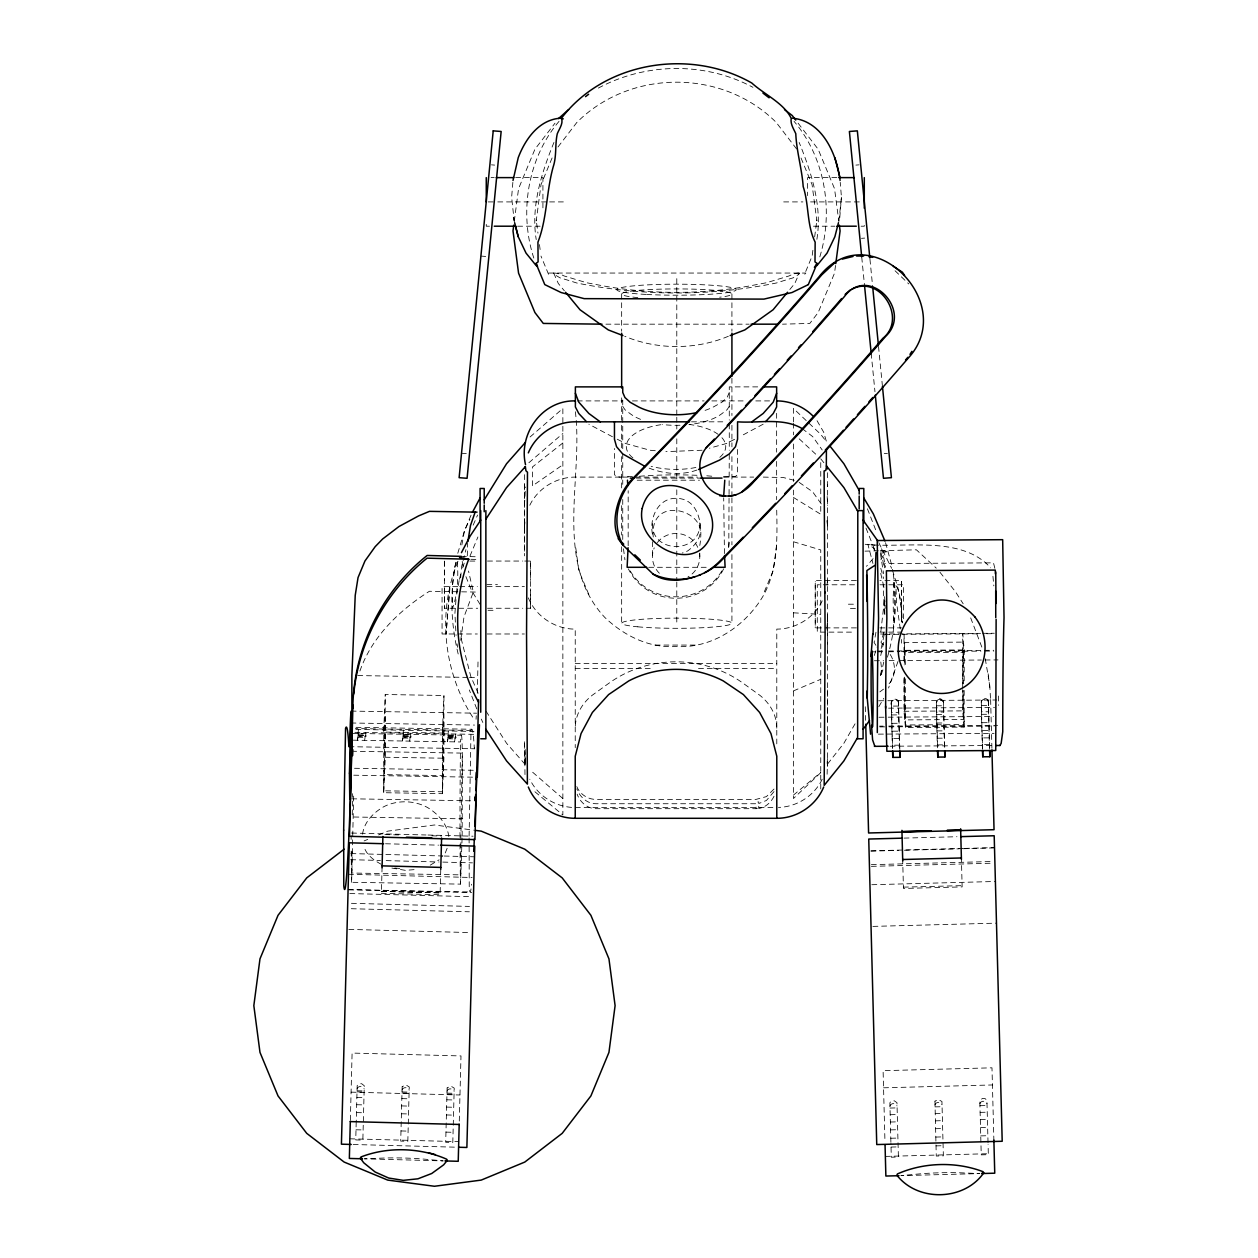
<?xml version="1.0" encoding="UTF-8"?>
<svg xmlns="http://www.w3.org/2000/svg" width="1258" height="1258" viewBox="0 0 1258 1258"><rect width="100%" height="100%" fill="white"/><g stroke="black" fill="none" stroke-linecap="round" stroke-linejoin="round"><path stroke-width="0.75" stroke-dasharray="5 3.75" d="M351.941 851.65L351.941 873.036L460.821 874.86L460.837 841.791M383.706 792.697L383.753 729.986L385.231 694.51L443.932 695.501L443.901 758.244L442.407 793.672L383.706 792.697L385.2 757.222L385.231 694.51M442.407 793.672L442.454 730.977L443.932 695.501M444.373 561.367L444.373 608.259L477.694 608.259M460.837 839.857L462.299 753.102L353.419 751.278M469.108 837.985L469.234 887.849A281.462 5.661 -89 0 0 471.593 884.201M469.108 836.067L471.011 730.489L355.354 728.555M477.317 693.205L478.056 660.041M827.119 774.236L827.402 762.631M827.402 721.164L827.402 689.714M827.544 615.98L827.402 653.846M901.483 621.09L901.483 604.406M901.483 603.997L901.483 580.536L879.924 580.536M964.178 690.453L964.147 727.124L905.445 727.533L903.967 711.273L903.983 674.602M903.999 661.095L904.015 634.079L905.493 665.749M905.445 727.533L905.477 677.339M964.147 727.124L962.669 710.88L962.669 689.651M962.685 687.717L962.716 633.67L964.194 649.914L964.178 682.732M524.728 561.052L530.609 561.052L530.609 602.724L530.609 608.243L524.728 608.243M856.399 627.884L815.247 627.884L815.247 581.385M891.545 708.128L891.545 712.405L898.637 712.358L898.652 708.081M936.518 707.829L936.518 712.107L943.61 712.059L943.626 707.782M981.492 707.515L981.492 711.792L988.584 711.745L988.599 707.468M525.168 756.797L525.121 764.377L525.231 747.755M827.151 628.418L827.544 614.847M352.24 814.838L352.633 793.656M884.374 600.632L880.789 631.941M467.3 555.879L467.599 543.283M350.353 1120.202L352.098 1053.072L460.994 1055.934L459.217 1123.661M356.218 1121.932L355.747 1139.921L362.854 1140.11L364.27 1085.764L361.691 1083.72L359.002 1083.846L357.178 1085.575L356.25 1120.957M382.086 866.951L381.394 893.306L440.096 894.784L440.787 868.492M462.095 838.032L460.507 884.122L351.627 882.298L353.718 793.845M358.404 729.42L357.539 740.239L358.436 733.508L359.363 736.606L365.842 736.496L365.512 729.53M403.378 730.175L402.513 740.993L403.409 734.263L404.337 737.361L410.816 737.251L410.485 730.285M448.351 730.929L447.486 741.748L448.383 735.018L449.31 738.116L455.789 738.006L455.459 731.04M462.158 836.114L462.394 762.851A111.427 2.249 -89 0 0 460.507 741.968L351.627 740.144M827.119 630.148L827.544 617.143M524.476 505.071L525.514 487.003M452.377 588.886L452.566 608.243C457.708 594.122 458.557 576.431 457.204 561.068M628.167 545.736L628.182 490.699M901.373 643.137L901.609 639.457M524.476 526.866L524.9 520.309L524.476 527.479M827.119 585.112L827.544 578.507M827.119 763.449L827.544 756.829M827.544 484.928L827.402 486.72M455.978 599.704L454.909 613.417L456.056 635.447M461.859 544.918L464.422 530.939L471.608 513.846M364.647 740.364L365.543 733.618L365.952 736.26M409.621 741.119L410.517 734.373L410.926 737.015M454.578 741.874L455.475 735.128L455.899 737.77M816.882 239.303C822.307 205.903 811.536 172.991 799.16 142.437M512.855 182.363L511.644 197.207L514.192 221.046M838.913 221.046L841.445 197.207L840.234 182.331M839.778 217.665L841.445 197.207M460.664 577.894L461.592 566.666L465.947 549.589M460.695 640.291L464.013 616.829L473.322 592.015L468.526 571.022M652.43 534.178C649.301 518.359 657.682 498.105 676.112 498.31C700.108 498.498 702.955 527.605 699.794 545.485M699.794 522.888C701.524 554.369 650.701 554.369 652.43 522.888M514.27 221.314L518.563 188.669L534.902 149.293L554.998 123.174M812.888 250.311L812.133 256.05L804.46 274.543L805.828 273.049L547.261 273.049L548.645 274.543L540.971 256.05M814.649 236.96L816.914 219.788L816.851 220.858L812.07 184.612L800.277 156.181M835.532 265.469L834.526 273.159L818.187 312.519L809.806 323.432L782.492 324.171M452.566 584.608L454.987 566.352L456.67 561.367M728.555 547.45L729.278 541.946M728.791 546.963L729.278 453.761M776.642 544.997L773.214 570.582L763.166 594.547M875.961 632.239L874.121 642.492L875.961 645.385M449.704 587.439L446.071 633.985L450.034 586.637L449.704 587.407M889.956 1106.096C890.412 1102.826 896.419 1102.668 897.048 1105.924M934.93 1104.917C935.386 1101.646 941.393 1101.489 942.022 1104.744M979.903 1103.753C980.359 1100.467 986.366 1100.31 986.995 1103.565M459.123 580.598L456.402 596.481M362.54 834.196C364.128 822.04 373.359 812.668 383.643 806.787A40.681 33.809 2.7 0 1 427.516 807.51C438.319 814.02 447.565 824.32 448.917 837.262M881.198 648.468L884.327 634.001M357.083 1088.815C357.728 1085.56 363.735 1085.717 364.191 1088.988M402.057 1089.994C402.686 1086.739 408.708 1086.896 409.164 1090.167M447.03 1091.158C447.659 1087.918 453.682 1088.076 454.138 1091.346M455.789 562.263C449.499 593.603 450.899 626.311 458.997 657.195M457.786 553.3L464.548 530.546L469.879 519.412M880.726 655.512L883.745 642.225M880.726 675.106L883.745 662.117M887.425 657.195C895.759 628.843 897.819 598.604 892.457 569.497M459.437 579.34L461.434 571.525M469.942 556.162L477.93 536.962M883.776 632.381L881.009 642.445L883.462 644.851M880.521 675.609L881.591 669.02L880.458 658.815M898.008 661.409L888.557 688.016M359.898 671.049C371.802 636.784 399.368 610.319 429.403 591.276L478.889 592.109M462.645 567.893L464.815 561.383M874.279 655.497L877.172 646.864M881.198 674.587L883.698 667.621M457.975 561.367C436.73 612.567 443.555 673.863 474.408 719.749M447.14 848.301L445.19 853.097L441.527 857.091M552.089 157.958L541.019 184.612L536.238 220.858L536.191 219.788L537.952 233.139M819.823 256.868C833.74 211.407 825.295 157.973 794.05 121.35M473.15 525.168L477.584 515.041M799.428 273.08L798.783 273.049A178.605 39.658 -61.2 0 0 789.018 275.958L766.295 282.783L746.812 286.447C700.439 294.325 652.65 294.325 606.277 286.447L586.81 282.783L564.071 275.942A178.605 39.658 61.2 0 0 554.306 273.049L553.677 273.08A167.77 3.365 66.4 0 1 554.967 274.842L560.046 277.861A1553.473 533.549 56.9 0 1 576.636 282.971C642.162 296.338 710.927 296.338 776.453 282.971A1553.473 533.549 -56.9 0 1 793.059 277.861L798.138 274.842A167.77 3.365 -66.4 0 1 799.349 273.112L794.773 283.49L788.75 290.787M822.213 600.837C814.13 617.961 795.638 629.157 776.784 629.11L776.784 743.855M822.213 779.205C814.366 795.764 796.739 807.023 778.435 807.4M529.807 505.244C537.921 488.167 556.429 477.049 575.236 477.096L628.324 477.096M729.278 392.465L727.077 397.528L721.793 402.324L713.396 406.979A52.867 26.528 0 0 1 702.436 411.193M774 796.298C771.091 802.368 765.54 807.4 758.763 808.501L758.763 806.079L756.058 806.252L756.058 808.69L595.962 808.69C587.313 808.721 579.922 802.038 577.139 794.16M855.047 723.822L843.898 743.242L826.773 765.006M553.945 142.437C541.506 173.069 530.782 206.076 536.222 239.586M878.807 706.729L883.714 698.379M774 791.596L766.421 800.481L758.763 803.532L758.763 801.944L756.058 802.117L756.058 803.736L595.962 803.736C587.077 803.783 579.718 796.849 576.824 788.845M729.278 406.303L727.077 409.683L721.793 413.725A52.82 23.1 0 0 1 689.699 424.528M774 789.033L766.421 796.613L756.058 799.38L595.962 799.38C587.722 799.522 579.639 793.877 576.824 786.612M889.123 683.707C896.75 675.121 895.617 661.456 888.966 652.682M559.039 121.35C527.558 158.382 518.878 212.806 533.958 258.519M557.986 146.982L576.856 122.435C630.525 68.781 722.579 68.781 776.233 122.435L796.88 149.309M530.074 436.982L562.861 408.473L562.861 814.964L532.386 789.647M873.083 558.631L866.463 566.32M528.879 462.74L562.861 433.507M880.883 559.81L884.453 553.646L881.402 548.724M820.751 772.648L793.436 798.531L793.436 490.085M793.436 795.119L820.751 772.443M562.861 442.973L532.386 467.017L532.386 485.934L562.861 464.768M883.509 689.148L879.845 691.9M430.236 865.158L439.089 859.827M763.166 424.198L741.214 435.913M734.593 439.309L726.322 443.539L709.465 448.194M793.436 690.909L820.751 679.304M598.352 88.076C645.92 62.46 705.219 61.752 752.944 87.321M364.112 840.91L367.745 839.416M378.642 834.903L387.716 831.145L434.466 824.981L473.433 830.123M728.351 336.263C695.894 349.96 657.195 349.96 624.754 336.263M696.901 470.067C680.122 476.043 661.268 473.7 645.228 466.514M939.915 699.023L937.43 700.14L936.439 702.782L937.619 747.912M575.378 411.759C583.539 478.496 553.174 562.31 604.846 617.474C623.968 635.636 649.081 648.31 676.002 646.502C712.059 648.766 745.255 626.138 763.166 595.946C778.403 568.82 777.302 537.245 776.642 507.1M702.058 450.238L665.891 451.638M639.489 476.279L645.228 475.791A61.249 6.777 0 0 1 697.687 475.32M414.071 869.64L405.453 870.363L391.883 868.067M855.896 165.097L859.072 164.845M861.494 238.344L864.671 238.092M884.248 453.603L887.425 453.352M756.105 808.69L757.395 808.595M632.475 476.672C626.987 475.713 618.92 479.392 614.454 474.738L614.454 448.493M865.017 551.146L878.336 550.8M880.238 550.752L916.406 549.809L936.251 568.144M904.03 838.111L956.961 836.727M870.961 850.848L962.795 848.458M964.76 848.395L994.512 847.625M870.961 851.131L898.825 850.408M904.392 850.251L959.194 848.82M963.078 848.725L994.512 847.892M871.338 864.671L993.097 861.494M871.354 866.353L993.112 863.177M871.825 884.72L995.393 881.481M903.401 887.142L962.103 885.648M872.91 926.391L996.493 923.152M883.556 1087.808L992.436 1084.962M890.004 1108.062L897.111 1107.889M934.977 1106.883L942.085 1106.71M979.951 1105.719L987.058 1105.53M890.177 1114.73L897.284 1114.541M935.15 1113.55L942.258 1113.361M980.124 1112.371L987.231 1112.198M890.365 1122.026L897.473 1121.837M935.339 1120.847L942.446 1120.658M980.312 1119.667L987.42 1119.478M890.57 1129.888L897.677 1129.7M935.543 1128.709L942.651 1128.52M980.517 1127.53L987.624 1127.341M890.79 1138.254L897.898 1138.065M935.763 1137.075L942.871 1136.886M980.737 1135.895L987.845 1135.707M891.026 1147.06L898.133 1146.887M935.999 1145.881L943.107 1145.708M885.349 1156.401L988.316 1153.712M865.221 544.274C902.615 548.677 960.876 534.681 990.612 567.783M880.584 634.016L980.548 633.34M982.514 633.324L994.276 633.246M884.799 634.425L978.881 633.78M986.728 633.733L994.559 633.686M905.493 650.307L964.194 649.914M877.313 651.062L882.833 651.031M888.352 650.999L980.674 650.37M984.354 650.339L993.553 650.276M872.046 651.864L875.725 651.833M877.565 651.833L883.085 651.786M888.62 651.754L899.816 651.675M901.687 651.66L980.925 651.125M984.605 651.109L993.82 651.046M874.389 660.749L883.588 660.686M889.123 660.639L896.97 660.592M898.935 660.576L981.429 660.025M985.108 659.994L998.003 659.915M878.634 700.785L884.154 700.737M887.834 700.722L996.713 699.983M899.549 748.07A111.427 2.815 89.6 0 1 898.479 703.033C898.055 696.272 888.51 700.407 891.513 706.1L898.605 706.053L899.879 751.168M936.487 705.801L943.579 705.754L944.727 747.865M989.543 749.108A111.427 2.815 89.6 0 1 988.426 702.42C988.002 695.674 978.457 699.794 981.46 705.502L988.552 705.455L989.826 750.57M888.588 708.16L994.512 707.436M903.967 711.273L962.669 710.88M891.513 706.1L891.686 714.937L898.794 714.89M936.66 714.623L943.752 714.575M981.46 705.502L981.633 714.324L988.725 714.277M879.012 717.249L884.531 717.217M888.211 717.186L993.411 716.478M891.686 714.937L891.875 723.319L898.983 723.271M936.848 723.02L943.956 722.973M981.633 714.324L981.822 722.705L988.93 722.658M879.515 726.133L883.195 726.118M888.714 726.086L997.61 725.347M879.767 726.904L887.142 726.857M888.981 726.841L994.182 726.133M891.875 723.319L892.079 731.212L899.187 731.15M937.053 730.898L944.16 730.851M981.822 722.705L982.026 730.599L989.134 730.552M878.414 734.137L994.056 733.351M892.079 731.212L892.299 738.525L899.407 738.477M937.273 738.21L944.381 738.163M982.026 730.599L982.246 737.911L989.354 737.864M892.299 738.525L892.535 745.208L899.627 745.161M937.509 744.909L944.601 744.862M982.246 737.911L982.482 744.594L989.574 744.547M890.066 746.23L994.386 745.507M491.045 177.614L494.237 177.614M515.654 177.614L542.921 177.614L542.921 208.199M836.837 177.614L807.62 177.614L807.62 195.619M488.183 201.909L495.856 201.909M497.775 201.909L547.67 201.909M549.589 201.909L566.855 201.909M783.687 201.909L802.887 201.909M810.561 201.909L862.375 201.909M489.456 226.204L486.264 226.204L486.264 222.949M517.604 226.204L540.987 226.204M813.47 226.204L834.887 226.204M861.101 226.204L864.293 226.204L864.293 225.371M605.916 324.171L749.139 324.171M757.693 386.882L729.278 386.882L729.278 420.125M577.265 400.909L622.741 400.909M632.428 400.909L704.103 400.909M711.855 400.909L746.34 400.909M755.806 400.909L770.965 400.909M691.507 421.823L725.74 421.823M635.243 477.096L697.419 477.096M723.696 477.096L753.699 477.096M763.307 477.096L783.404 477.537L794.631 480.414M636.061 478.103L700.549 478.103M637.177 480.194L699.479 480.194M469.847 561.068L477.694 561.068M487.491 561.052L522.762 561.052M648.688 567.295L707.468 567.295M856.399 580.536L815.247 580.536L815.247 627.884M486.799 584.656L497.46 584.656M854.528 584.781L817.291 584.781L817.291 632.129L854.528 632.129M880.018 584.781L903.527 584.781L903.527 620.288M457.739 586.637L442.061 586.637L442.061 633.985L455.789 633.985M459.705 586.637L477.348 586.637M487.145 586.637L524.382 586.637M848.395 604.202L855.503 604.202M487.491 608.259L522.778 608.243M850.439 608.463L855.77 608.463M488.041 610.303L495.149 610.303M879.924 627.884L901.483 627.884M880.018 632.129L901.577 632.129M457.739 633.985L477.348 633.985M487.145 633.985L524.382 633.985M655.182 645.071L696.838 645.071M575.236 663.595L776.784 663.595M575.236 668.58L653.515 668.58M698.505 668.58L776.784 668.58M772.868 807.51L575.236 807.51C556.382 807.573 537.874 796.33 529.807 779.205M357.744 675.562L467.52 677.402M469.486 677.433L477.317 677.559M351.124 711.084L476.578 713.192M350.935 722.988L474.502 725.064M356.045 727.328L471.687 729.263M355.872 729.436L474.03 731.417M354.898 732.345L474.879 734.357M352.523 733.398L461.403 735.222M358.231 733.886L365.732 734.137M403.205 734.641L410.706 734.892M448.178 735.38L455.679 735.647M358.011 735.128L365.119 735.254M402.985 735.883L410.092 736.009M447.958 736.638L455.05 736.763M358.797 735.411L365.905 735.521M403.771 736.15L410.879 736.276M448.744 736.905L455.852 737.031M357.508 736.15L364.616 736.276M402.481 736.905L409.589 737.031M447.455 737.66L454.563 737.786M357.775 737.267L364.883 737.377M402.749 738.021L409.856 738.131M447.722 738.776L454.83 738.886M348.969 746.686L474.502 748.777M385.2 757.253L443.901 758.212M354.52 768.276L474.518 770.289M353.765 775.195L473.338 777.192M351.737 798.799L473.26 800.843M353.86 817.008L462.755 818.832M348.781 889.893L470.319 891.938M461.403 556.366L478.543 556.822M470.854 559.291L478.465 559.495M351.532 833.032L426.022 834.982M427.987 835.029L473.071 836.208M384.885 834.573L400.547 834.982M431.856 835.799L441.637 836.051M385.53 843.756L438.555 845.156M350.888 853.569L442.203 855.959M444.168 856.022L474.486 856.808M350.715 859.686L380.388 860.456M386.175 860.614L438.995 861.997M442.816 862.092L472.489 862.862M348.497 874.263L472.112 877.502M348.104 889.375L471.703 892.614M381.441 891.293L440.143 892.834M381.441 891.372L440.143 892.897M349.834 893.542L471.608 896.718M351.422 903.323L469.501 906.42M351.281 908.716L469.36 911.798M348.843 929.395L470.712 932.587M357.036 1090.78L364.144 1090.953M402.01 1091.944L409.117 1092.133M446.983 1093.123L454.091 1093.312M357.005 1091.85L364.112 1092.038M401.978 1093.029L409.086 1093.202M446.952 1094.193L454.059 1094.381M351.076 1092.148L459.956 1094.995M356.863 1097.432L363.971 1097.621M401.837 1098.611L408.944 1098.8M446.81 1099.791L453.918 1099.979M356.674 1104.728L363.782 1104.917M401.648 1105.908L408.74 1106.096M446.621 1107.087L453.713 1107.276M356.47 1112.591L363.562 1112.78M401.444 1113.77L408.536 1113.959M446.417 1114.95L453.509 1115.138M356.014 1129.778L363.122 1129.951M400.988 1130.942L408.095 1131.131M445.961 1132.121L453.069 1132.31M349.866 1138.805L458.745 1141.651M353.183 1144.497L455.113 1147.17M723.46 476.813L735.474 476.436L737.565 474.738L737.565 448.493M881.198 550.815L888.305 551.46L882.707 552.482L885.585 567.358M793.436 612.819L820.751 614.344M491.469 164.845L494.646 165.097M480.902 256.066L485.682 256.443M461.529 453.242L466.293 453.603M706.792 475.791L714.45 476.452M655.276 450.71L649.961 450.238L625.698 443.539L614.108 437.611M394.792 867.989L402.135 868.743M874.876 545.264L871.275 544.242L874.766 550.296M793.436 541.742L820.751 549.935L820.751 789.647M553.677 273.08L558.316 283.49L564.339 290.787M940.764 698.85L942.95 700.549L943.531 702.735A111.427 2.815 89.6 0 0 944.522 747.771M799.192 482.396L812.684 491.862L822.213 505.244M612.457 436.762L588.854 424.198M793.436 497.445L820.751 514.27L820.751 460.459M381.284 864.34C374.098 860.409 366.581 855.141 364.065 846.901M802.164 428.601L812.684 436.605L822.213 449.971M562.861 798.531L529.964 769.896M799.192 438.838L817.873 456.167M895.051 270.753L908.748 283.931M525.121 764.377L506.549 743.242L485.871 710.943M939.962 572.248L955.451 591.7L963.188 603.809M820.751 458.824L824.21 463.133M798.107 123.174L818.187 149.293L834.526 188.669L838.834 221.314M817.055 420.722L823.691 432.186L826.459 441.715L820.751 434.356L793.436 408.473L793.436 421.855M622.741 406.303L624.943 409.683L630.227 413.725A52.82 23.1 0 0 0 642.005 419.905M480.084 604.39L471.608 590.615L465.366 575.315M878.807 542.654L891.655 568.317M874.97 550.642L873.319 547.828L867.863 544.258L872.942 563.474M528.329 597.865C535.908 616.451 555.187 629.236 575.236 629.11L575.236 747.661M970.689 617.914L982.734 649.427M476.782 708.946L469.328 689.95M481.311 719.104L482.836 722.501M478.134 693.237L470.775 676.395L461.592 640.322L460.79 630.635M988.363 701.461C987.782 696.963 980.642 697.986 981.319 702.467A111.427 2.815 89.6 0 0 982.451 749.155M898.416 702.074C897.835 697.561 890.695 698.599 891.387 703.08A111.427 2.815 89.6 0 0 892.441 748.117M943.39 701.775L939.852 698.725L937.352 699.825L936.345 702.782A111.427 2.815 89.6 0 0 937.414 747.818M865.991 528.061L875.238 551.177M588.854 594.547L578.806 570.582L575.378 544.997M867.422 508.782L875.961 530.609M885.553 542.717L891.922 565.848M880.789 568.333L883.619 578.507M892.425 570.063L898.008 587.973L901.373 606.246L902.395 622.852M443.209 712.688L443.445 713.459A49.911 1.006 -89 0 1 443.256 772.066L443.178 775.604L384.476 774.629L384.555 771.091A49.911 1.006 -89 0 0 384.744 712.468L384.508 711.698M883.997 587.407L883.21 584.813L884.421 614.58M513.311 217.634L514.192 220.999M994.842 568.286L993.49 562.845L884.61 563.584L884.641 569.481M880.726 573.381L883.745 586.37M880.789 551.775L884.185 566.666M985.25 658.705L989.731 685.17L990.691 701.76M457 643.844L457.708 647.32M900.272 628.969L896.514 602.33L895.9 585.583C901.436 592.534 900.791 611.592 902.112 622.71M525.058 764.251L524.476 740.946M524.979 774.582L524.617 743.116M880.427 553.489L883.572 573.727M462.189 561.414L463.447 568.286M653.248 537.024C648.625 485.871 730.473 518.438 687.953 550.737A23.43 22.141 0 0 1 682.245 553.001M988.285 701.131L988.552 705.455M943.311 701.445L943.579 705.754M898.338 701.744L898.605 706.053M989.794 687.403L987.813 670.907M623.465 548.787L624.943 559.779M539.462 244.587L540.217 250.311M869.954 259.211L872.69 287.06M878.524 346.437L882.377 385.593M861.746 257.23L864.545 285.692M871.181 353.294L874.97 391.773M992.939 576.306L993.82 585.882M524.476 484.928L524.617 551.759M827.119 520.309L827.544 526.866M827.119 520.906L827.544 527.479M884.61 596.622L885.239 608.463M724.451 553.583L723.696 497.854M827.182 496.485L827.544 505.401M982.482 744.594L982.655 749.108M892.535 745.208L892.645 748.211M990.628 699.527L991.917 748.274M993.899 1141.022L991.98 1067.822L883.1 1070.684L884.972 1141.934M988.033 1142.767L986.917 1100.325L985.093 1098.611L982.388 1098.47L979.809 1100.514L981.24 1154.86L988.332 1154.671L988.08 1144.528M961.348 856.792L962.15 886.906L903.448 888.447L902.646 858.333M890.884 1141.777L889.878 1102.873L890.868 1101.395L894.281 1100.781L896.97 1102.684L898.401 1157.03L891.293 1157.218L890.916 1142.751M865.284 706.729L865.646 720.315M884.767 600.915L884.814 614.659M901.483 581.385L901.483 624.613M530.609 561.052L530.609 580.425M530.609 608.243L530.609 588.87M444.373 561.068L444.373 580.441M444.373 588.886L444.373 608.259M827.544 472.725L827.402 769.817M793.436 423.207L793.436 434.859M793.436 443.995L793.436 481.531M776.642 413.284L776.642 420.125M776.642 422.059L776.642 452.157M776.642 461.403L776.642 499.662M731.92 294.01L731.92 331.247M731.92 378.265L731.92 415.502M731.92 425.298L731.92 446.857M731.92 456.654L731.92 495.841M731.92 497.806L731.92 544.84M731.92 554.636L731.92 623.213M729.278 423.915L729.278 450.27M699.794 553.017L699.794 556.775M676.788 278.647L676.788 415.282M676.788 417.247L676.788 423.128M676.788 425.094L676.788 429.009M676.788 438.822L676.788 481.987M676.788 489.834L676.788 580.064M676.788 582.029L676.788 623.213M652.43 541.711L652.43 556.775M622.741 399.965L622.741 452.157M622.741 453.761L622.741 484.361M622.741 499.489L622.741 539.839M621.656 294.01L621.656 331.247M621.656 397.874L621.656 423.348M621.656 425.298L621.656 448.823M621.656 456.654L621.656 488.01M621.656 505.637L621.656 535.043M621.656 546.79L621.656 623.213M524.476 474.659L524.476 555.879M721.793 570.959A52.867 51.908 0 0 1 702.436 589.955C686.082 599.075 665.938 599.075 649.584 589.955A52.867 51.908 0 0 1 630.227 570.959M721.95 437.737A49.722 22.88 0 0 1 719.073 457.928M695.894 467.473A49.722 22.88 0 0 1 651.141 466.309M632.947 457.928A49.722 22.88 0 0 1 661.362 424.638M688.881 424.402A49.722 22.88 0 0 1 719.073 435.064M679.949 425.251A52.82 23.1 0 0 1 662.321 424.528M723.633 568.883A52.867 51.908 0 0 1 702.436 591.307C686.176 600.538 665.844 600.538 649.584 591.307A52.867 51.908 0 0 1 628.387 568.883M776.784 728.162A54.959 45.524 0 0 0 759.879 695.328L743.132 683.251A110.657 104.587 0 0 0 608.888 683.251L592.141 695.328A54.959 45.524 0 0 0 575.236 728.162M962.968 691.035A48.716 1.227 89.6 0 0 963.329 715L963.455 719.513L904.754 719.906L904.628 715.409A48.716 1.227 89.6 0 1 904.203 678.77M962.92 683.754A48.716 1.227 89.6 0 1 963.486 642.115L904.785 642.508A48.716 1.227 89.6 0 0 904.235 664.9M904.486 677.134A37.976 0.959 89.6 0 0 904.644 700.612L905.445 724.97L964.147 724.577L963.345 700.203A37.976 0.959 89.6 0 1 963.235 690.453M904.581 663.438A37.976 0.959 89.6 0 1 905.414 651.644L905.493 652.635L964.194 652.242L964.115 651.235A37.976 0.959 89.6 0 0 963.188 683.833M637.806 297.611A55.132 5.095 0 0 1 636.469 290.535A55.132 5.095 0 0 1 712.971 290.173A55.132 5.095 0 0 1 719.639 297.218M998.538 696.004A37.976 0.959 89.6 0 1 998.522 705.361M699.59 553.74A23.682 23.32 0 0 1 687.953 576.982M659.381 573.271A23.682 23.32 0 0 1 654.239 547.859M657.336 542.591A23.682 23.32 0 0 1 697.986 547.859M471.011 730.489A544.95 10.96 -89 0 1 474.329 748.416A54.629 1.101 -89 0 0 474.911 745.223M476.059 719.277A49.911 1.006 -89 0 1 476.263 715.755M460.507 884.122A227.336 4.576 -89 0 1 460.019 841.225M460.003 837.451A227.336 4.576 -89 0 1 460.507 741.968M351.627 882.298A227.336 4.576 -89 0 1 351.171 848.458M351.139 839.4A227.336 4.576 -89 0 1 351.124 835.626M384.712 740.286L383.706 790.795L442.407 791.785L443.02 724.529L442.439 733.068L383.737 732.077L384.319 723.554L384.712 740.286M893.149 598.273L893.526 627.884L894.658 606.152L893.966 580.536L893.149 598.273M402.151 1086.755L400.72 1141.1L407.828 1141.289L409.243 1086.943L405.752 1084.805L402.151 1086.755M447.125 1087.934L445.694 1142.28L452.801 1142.468L454.217 1088.123L450.726 1085.984L447.125 1087.934M934.946 1101.159L936.266 1156.039L943.374 1155.85L941.943 1101.505L938.342 1099.555L934.946 1101.159M902.961 1175.412L900.885 1175.648L979.73 1173.588L962.213 1172.865A40.681 4.246 -1.5 0 0 918.324 1174.013L902.961 1175.412M366.455 1158.697L364.364 1158.838L443.209 1160.898L425.754 1159.263A40.681 4.246 1.5 0 0 381.882 1158.115L366.455 1158.697M637.806 626.814A55.132 5.095 0 0 0 730.049 624.534A55.132 5.095 0 0 0 662.526 618.307A55.132 5.095 0 0 0 637.806 626.814M646.738 294.466A59.629 5.504 0 0 0 736.182 289.686A59.629 5.504 0 0 0 646.738 284.921A59.629 5.504 0 0 0 646.738 294.466"/><path stroke-width="1.5" d="M351.831 755.618L351.878 675.467L355.228 595.333L358.043 577.579L364.962 560.974L375.167 546.68L382.668 538.959L399.006 526.504L418.568 515.922L429.45 511.361L477.034 512.148M477.269 773.356L477.269 777.255L479.455 724.702M885.632 708.175L885.648 705.439A196.657 4.969 89.6 0 1 886.859 618.417L886.403 570.817L995.282 570.078L995.408 573.947M826.333 465.932L826.412 449.578M873.036 634.504L875.977 552.482M867.265 698.3L867.658 668.973A100.105 2.532 89.6 0 0 867.297 593.572L866.872 570.566L874.876 565.361M870.961 656.503L872.753 634.063M476.216 779.708L476.389 772.192M352.932 705.046L349.488 836.318L474.942 839.605L478.606 699.763M350.322 1121.271L349.347 1158.445L362.493 1158.791M382.055 867.878L382.888 836.476M440.756 869.404L441.589 838.017M459.201 1124.117L458.226 1161.291L445.08 1160.945M866.982 695.328L867.014 694.416A99.303 2.516 89.6 0 0 867.077 690.988M995.754 617.678L995.707 591.103M352.633 755.618L352.869 749.752M628.072 547.702L627.129 567.295L646.722 567.295M475.697 794.521L475.225 800.874L474.895 797.069M352.838 708.396C353.231 649.678 381.143 591.999 427.154 555.47L461.403 556.366M826.522 466.01L825.814 470.382L824.1 470.979L825.106 634.142L824.179 785.385L843.898 760.901L857.626 737.503L857.799 511.283L843.898 487.585L826.522 466.01L827.339 468.967M723.696 495.951L724.781 480.194M513.012 180.476L518.233 157.69C525.262 139.072 539.132 119.416 560.785 118.173M513.751 225.151L512.997 230.906L518.563 273.159L534.902 312.519L543.283 323.432L602 324.171M835.784 263.551L840.092 230.906L839.338 225.151M353.734 694.039C358.844 641.36 385.86 591.354 427.075 558.159L468.951 559.244M467.897 541.506L470.492 525.514L475.131 512.116M524.79 468.338L525.372 466.639L525.923 470.759L527.479 472.222L526.552 634.079L527.401 784.111L506.549 760.901L485.871 729.31M525.545 464.705C518.17 433.554 542.575 399.981 575.236 400.909M525.419 442.376L506.549 463.746L484.22 499.835M838.473 222.697L834.872 236.724L827.056 253.094L816.882 265.658M808.312 284.607L817.087 263.472L814.995 261.916L815.153 242.149C806.645 224.883 809.161 204.865 803.186 186.577C801.944 168.824 796.518 151.337 795.779 133.662C793.625 128.772 790.213 124.039 791.219 118.409C784.174 103.313 764.408 94.523 751.781 83.012C690.469 47.946 604.673 61.39 561.367 118.315L563.269 118.85M817.087 263.472L814.398 267.309M823.691 787.005C816.112 805.607 796.849 818.423 776.784 818.298L575.236 818.298C555.171 818.423 535.908 805.607 528.329 787.005M528.329 452.896C535.987 434.403 555.234 421.682 575.236 421.823L689.573 421.823M776.642 393.282L773.214 402.167L763.166 413.473L751.702 421.902M360.37 1158.146L360.999 1156.951C387.951 1146.478 420.298 1147.563 446.669 1159.2L447.235 1160.426L443.649 1164.845L431.714 1173.51L417.923 1178.809L403.252 1180.35L388.675 1178.038L375.183 1172.031L363.719 1162.754L360.37 1158.146L362.147 1158.602M461.434 552.671L470.193 535.971L480.729 520.12M472.458 512.258L480.084 497.995M909.99 354.379L911.924 351.328M999.843 745.491L1001.132 743.478L1002.752 731.731A196.657 4.969 89.6 0 1 1004.026 617.615L1002.673 539.682L877.219 540.531L878.587 618.464A196.657 4.969 89.6 0 0 877.313 732.581M485.871 519.177L506.549 487.585L525.372 466.639M983.709 1172.896C964.194 1200.965 917.837 1202.176 896.86 1175.176L897.41 1173.95C923.797 1162.235 956.143 1161.386 983.096 1171.701L983.709 1172.896L981.948 1173.352M863.082 729.263L869.514 720.614M558.536 118.567L568.6 109.603M787.555 292.249L773.088 309.767L744.815 329.926L730.175 335.556M905.508 360.04L907.851 357.288M765.666 421.54L773.214 413.552L776.642 406.932L776.642 400.909M706.194 447.644L711.776 441.794A475.76 48.071 -46.1 0 0 714.34 439.073M834.84 262.67L821.82 274.794A482.868 48.795 -46.1 0 1 642.476 469.611L634.535 477.694A62.051 61.39 0 0 0 623.716 492.633C615.351 508.672 614.297 528.643 622.726 544.887L653.122 574.135C666.929 583.633 685.972 580.52 700.643 574.702M845.14 294.419L850.219 289.953M741.544 492.161L753.055 481.515A475.76 48.071 -46.1 0 0 882.896 338.276C907.631 318.463 879.829 274.087 851.76 289.261M344.142 849.181L306.732 877.895L278.034 915.305L259.981 958.863L253.833 1005.629L259.981 1052.38L278.034 1095.938L306.732 1133.348L344.142 1162.062L387.716 1180.098L434.466 1186.263L481.216 1180.098L524.79 1162.062L562.2 1133.348L590.898 1095.938L608.951 1052.38L615.099 1005.629L608.951 958.863L590.898 915.305L562.2 877.895L524.79 849.181L481.216 831.145L475.367 830.374M585.536 96.63L588.618 94.271M807.919 284.827L791.99 292.532L763.936 299.105L584.184 298.649L561.099 292.532L544.777 284.607L536.018 263.472L538.094 261.916L537.937 242.149C547.214 218.373 546.271 191.436 553.206 166.842C556.838 155.929 554.841 144.45 557.31 133.662C559.181 129.055 563.678 123.048 561.367 118.315M698.961 575.362L706.241 572.044A62.051 61.39 0 0 0 721.038 560.926L728.98 552.844A482.868 48.795 -46.1 0 0 908.323 358.027C959.429 302.47 868.649 213.278 819.005 276.807A475.76 48.071 -46.1 0 1 642.303 468.762L632.884 478.339A62.051 61.39 0 0 0 622.081 493.278C614.502 508.798 610.696 530.64 622.726 544.887M447.156 1160.458L445.426 1160.788M842.498 259.054L853.018 256.475M698.536 469.47L719.545 460.114L729.326 453.918L735.474 446.7L737.565 439.199L737.565 421.823C758.889 423.411 782.586 417.216 802.164 428.569M461.12 556.964L459.547 557.42L468.684 559.244C451.308 605.287 454.374 659.113 478.543 702.184M694.762 576.809C681.144 580.897 666.064 580.174 653.122 574.135M736.197 494.661C704.449 504.364 685.956 460.239 712.641 441.92A482.868 48.795 -46.1 0 0 844.417 296.542C868.602 264.117 913.277 310.396 885.711 336.263A482.868 48.795 -46.1 0 1 753.935 481.641C747.614 489.158 739.075 495.4 729.011 496.187M856.525 256.003L863.633 256.034M871.527 725.284L872.612 739.908L874.829 746.324M929.347 830.925L901.955 831.648L931.313 830.925M902.065 838.174L868.743 839.039L876.747 1144.56L1002.201 1141.273L994.197 835.752L960.876 836.633M902.678 859.513L961.379 857.972M898.998 1175.711L885.868 1176.041L885.05 1144.717M981.602 1173.541L994.748 1173.195L993.867 1139.905M874.389 746.34L888.117 746.246M995.927 745.522L1000.267 745.475M892.551 751.388A111.427 2.815 89.6 0 0 892.803 757.395L899.895 757.347L899.879 751.168M937.525 751.073A111.427 2.815 89.6 0 0 937.776 757.08L944.868 757.033L944.852 750.869M982.498 750.774A111.427 2.815 89.6 0 0 982.75 756.781L989.842 756.734L989.826 750.57M496.187 177.614L513.72 177.614M838.787 177.614L854.371 177.614M494.237 226.204L515.654 226.204M836.837 226.204L856.321 226.204M751.105 324.171L776.611 324.171M763.386 386.882L776.642 386.882L776.642 399.965M630.195 478.103L634.111 478.103M700.549 478.103L722.029 478.103M857.327 510.606L863.082 510.606L863.082 738.776L857.327 738.776M713.349 567.295L725.111 567.295L724.545 555.533M480.729 738.776L485.871 738.776L485.871 510.606M406.365 837.183L431.793 837.797M383.564 843.709L349.315 842.813L341.421 1144.182L351.234 1144.45M440.52 845.203L474.769 846.099L466.875 1147.469L459.044 1147.265M382.118 865.866L440.819 867.407M350.306 1121.601L459.186 1124.448M776.784 400.909C790.103 400.956 803.217 406.365 812.684 415.738M719.67 495.746L725.284 496.312M869.058 256.805L872.659 257.324M792.304 118.173C822.465 120.925 836.759 154.042 840.077 180.476M428.475 1152.721L435.394 1154.655M622.914 335.556L608.29 329.926L580.017 309.767L565.55 292.249M893.29 266.287L902.395 272.2L904.581 275.376M645.228 466.514L622.694 453.918L616.546 446.7L614.454 439.199L614.454 421.823M600.318 421.902L588.854 413.473L578.806 402.167L575.378 393.282M762.946 93.092L769.094 97.809M784.505 109.603L792.194 115.484L795.732 120.108M618.213 538.833L623.748 544.148M634.818 554.794L640.353 560.125M975.06 617.112C926.517 562.845 864.812 651.848 919.834 687.607A40.681 37.96 -4.2 0 0 963.722 687.308C987.672 672.936 991.571 638.136 974.808 616.86M586.354 421.54L578.806 413.552L575.378 406.932L575.378 400.909M536.222 265.658L526.033 253.094L518.233 236.724L515.497 226.126M829.918 446.008L843.898 463.746L859.183 490.384M863.082 520.12L877.832 540.987M863.806 497.995L873.304 513.846L884.94 540.971M537.512 266.397L536.018 263.472M839.778 176.796L834.872 157.69M514.632 222.697L518.233 236.724M824.918 592.031L825.044 592.848M869.844 258.032L857.343 130.863L849.386 131.477L861.699 256.758M872.69 287.06L878.399 345.085M882.44 386.269L891.419 477.678L883.478 478.292L875.301 395.154M864.545 285.692L871.244 353.86M866.904 694.463L870.567 734.185M627.443 480.194L627.805 485.446M991.949 749.925L994.04 829.698L868.586 832.985L865.74 724.199M960.625 828.818L961.426 859.513M901.923 830.343L902.725 861.054M866.652 575.048L866.809 582.045A99.303 2.516 89.6 0 1 867.092 601.497M885.601 706.147L886.859 751.262L995.738 750.523L996.116 619.361M995.738 571.903L996.021 603.494M982.718 750.617L982.75 756.781M937.745 750.916L937.776 757.08M892.771 751.215L892.803 757.395M864.293 177.614L864.293 208.199M863.806 522.872L863.806 488.481L859.183 488.481L859.183 494.111M859.183 495.982L859.183 508.924M776.784 818.298L776.784 756.231L770.965 733.556L759.628 712.453L743.399 694.573L723.24 680.908A100.734 98.91 0 0 0 628.78 680.908L608.62 694.573L592.392 712.453L581.054 733.556L575.236 756.231L575.236 818.298M731.92 333.197L731.92 376.315M621.656 333.197L621.656 388.077M575.378 399.965L575.378 386.882L622.741 386.882L622.741 392.465L624.943 397.528L630.227 402.324L638.624 406.979A52.867 26.528 0 0 0 697.152 412.53M486.264 177.614L486.264 201.909M484.22 503.263L484.22 488.481L480.084 488.481L480.084 520.985M484.22 504.977L484.22 511.739M480.729 510.606L480.729 712.232M899.895 757.347A111.427 2.815 89.6 0 1 899.659 751.325M989.842 756.734A111.427 2.815 89.6 0 1 989.606 750.727M944.868 757.033A111.427 2.815 89.6 0 1 944.632 751.026M841.602 298.555A475.76 48.071 -46.1 0 1 812.778 331.593M801.016 344.834A475.76 48.071 -46.1 0 1 798.531 347.617M791.015 356.014A475.76 48.071 -46.1 0 1 787.209 360.244M779.551 368.704A475.76 48.071 -46.1 0 1 774.409 374.365M770.525 378.642A475.76 48.071 -46.1 0 1 754.816 395.767M750.837 400.06A475.76 48.071 -46.1 0 1 745.522 405.799M741.512 410.124A475.76 48.071 -46.1 0 1 727.171 425.456M704.606 572.673A62.051 61.39 0 0 0 719.387 561.571L728.807 551.995A475.76 48.071 -46.1 0 0 743.195 537.182M872.785 397.465A475.76 48.071 -46.1 0 1 868.853 401.884M864.922 406.318A475.76 48.071 -46.1 0 1 857.421 414.684M853.632 418.898A475.76 48.071 -46.1 0 1 846.005 427.358M843.442 430.189A475.76 48.071 -46.1 0 1 825.279 450.097M813.407 462.975A475.76 48.071 -46.1 0 1 801.393 475.901M792.351 485.588A475.76 48.071 -46.1 0 1 784.662 493.749M775.667 503.263A475.76 48.071 -46.1 0 1 752.315 527.715M476.011 795.811A281.462 5.661 -89 0 1 474.879 826.113M474.329 838.929A281.462 5.661 -89 0 1 473.747 851.32M476.625 772.632A49.911 1.006 -89 0 1 476.184 790.637M343.67 830.107L343.78 885.742A281.462 5.661 -89 0 0 350.557 793.719A49.911 1.006 -89 0 0 351.642 723.303A49.911 1.006 -89 0 0 350.149 728.036A54.629 1.101 -89 0 1 348.875 746.324A544.95 10.96 -89 0 0 345.557 728.382L343.67 830.107M349.425 773.151L349.771 798.767L350.935 722.988L349.425 773.151M642.178 508.484C634.425 547.167 700.564 577.233 711.949 531.568C720.032 492.444 653.342 463.196 642.178 508.484M493.215 130.863L459.123 477.678L467.08 478.292L501.156 131.477L493.215 130.863M960.656 830.107L946.96 830.469L960.656 830.17M872.407 726.951L871.259 700.832A37.976 0.959 89.6 0 1 872.046 651.864L872.549 660.764A37.976 0.959 89.6 0 1 873.083 701.634A37.976 0.959 89.6 0 1 872.407 726.951"/></g></svg>
